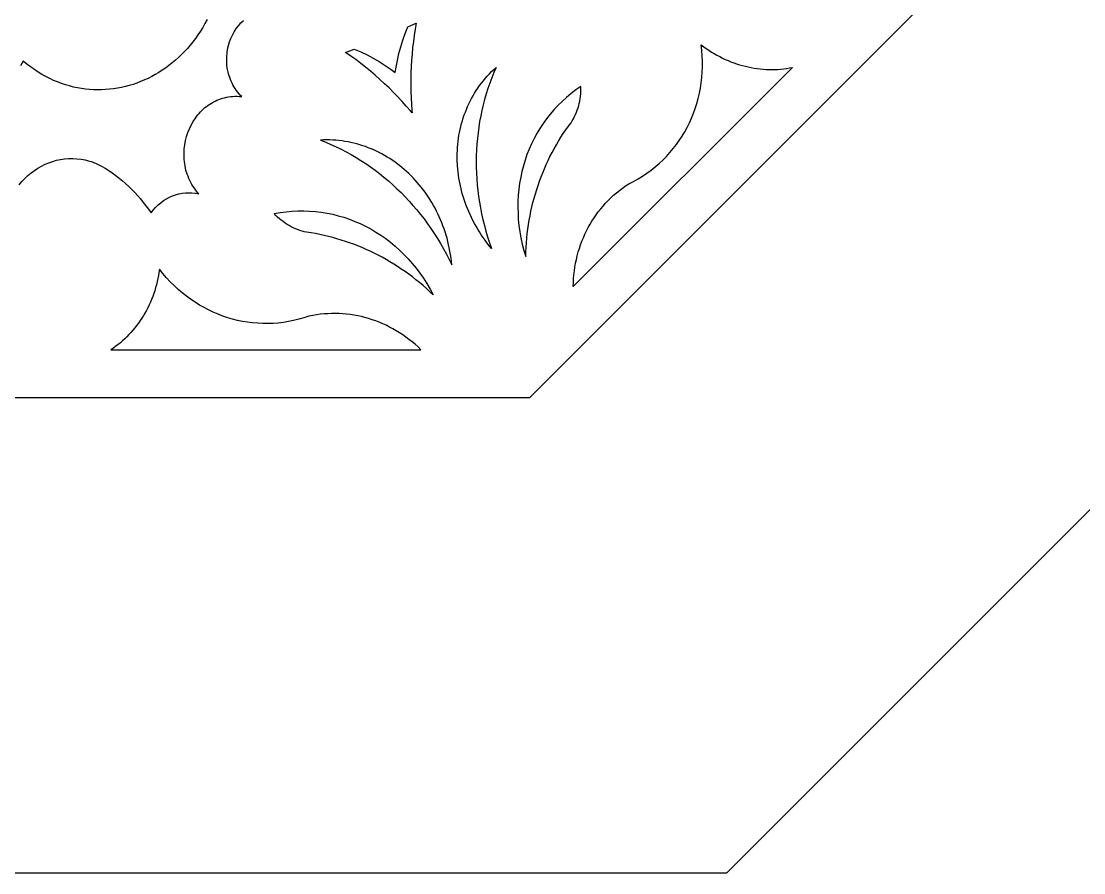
# Model space of a CAD drawing. Extents: x -3069 to -2029, y 258 to 1298.
# Drawn here: x -2408 to -2296.3, y 257.8 to 347.3 of the extents above; entities that cross this region are included whole.
import ezdxf

# ---------------------------------------------------------------- set-up
doc = ezdxf.new("R2010")
doc.units = 0
doc.layers.add('LAYER_1', color=18, linetype='CONTINUOUS')
doc.layers.add('LAYER_2', color=174, linetype='CONTINUOUS')

msp = doc.modelspace()

# ---------------------------------------------------------------- linework, layer by layer
at = {"layer": 'LAYER_1'}
for points in [[(-2333.8, 257.75), (-2029.19, 562.36), (-2029.19, 993.14), (-2333.8, 1297.75), (-2764.58, 1297.75), (-3069.19, 993.14), (-3069.19, 562.36), (-2764.58, 257.75)], [(-2366.9, 337.66), (-2367.07, 337.87), (-2367.51, 338.37), (-2367.95, 338.86), (-2368.4, 339.35), (-2368.86, 339.82), (-2369.33, 340.29), (-2369.81, 340.74), (-2370.29, 341.19), (-2370.78, 341.63), (-2371.28, 342.05), (-2371.79, 342.47), (-2372.31, 342.87), (-2372.83, 343.27), (-2373.36, 343.65), (-2373.9, 344.03), (-2372.99, 344.38), (-2372.31, 344.08), (-2371.64, 343.77), (-2370.99, 343.43), (-2370.35, 343.06), (-2369.72, 342.67), (-2369.11, 342.25), (-2368.67, 341.93), (-2368.59, 342.47), (-2368.45, 343.19), (-2368.28, 343.91), (-2368.09, 344.63), (-2367.87, 345.33), (-2367.62, 346.02), (-2367.35, 346.71), (-2366.46, 347.11), (-2366.57, 346.46), (-2366.68, 345.82), (-2366.77, 345.17), (-2366.85, 344.52), (-2366.91, 343.86), (-2366.96, 343.21), (-2367, 342.55), (-2367.03, 341.89), (-2367.04, 341.23), (-2367.05, 340.57), (-2367.04, 339.91), (-2367.01, 339.25), (-2366.98, 338.59), (-2366.93, 337.93)], [(-2326.9, 342.45), (-2349.95, 319.4), (-2349.94, 319.82), (-2349.92, 320.23), (-2349.88, 320.65), (-2349.84, 321.05), (-2349.78, 321.46), (-2349.71, 321.86), (-2349.62, 322.25), (-2349.53, 322.65), (-2349.43, 323.04), (-2349.31, 323.42), (-2349.18, 323.8), (-2349.04, 324.17), (-2348.89, 324.54), (-2348.73, 324.9), (-2348.56, 325.26), (-2348.38, 325.61), (-2348.19, 325.95), (-2347.99, 326.29), (-2347.77, 326.62), (-2347.55, 326.95), (-2347.32, 327.26), (-2347.07, 327.57), (-2346.82, 327.87), (-2346.56, 328.17), (-2346.28, 328.46), (-2346, 328.73), (-2345.71, 329), (-2345.41, 329.26), (-2345.1, 329.52), (-2344.78, 329.76), (-2344.45, 329.99), (-2344.12, 330.22), (-2343.62, 330.47), (-2343.13, 330.74), (-2342.66, 331.03), (-2342.2, 331.33), (-2341.76, 331.65), (-2341.33, 331.99), (-2340.92, 332.34), (-2340.52, 332.71), (-2340.15, 333.1), (-2339.78, 333.49), (-2339.44, 333.91), (-2339.11, 334.33), (-2338.8, 334.77), (-2338.5, 335.22), (-2338.23, 335.68), (-2337.97, 336.15), (-2337.73, 336.63), (-2337.51, 337.12), (-2337.31, 337.63), (-2337.12, 338.14), (-2336.96, 338.66), (-2336.81, 339.19), (-2336.69, 339.73), (-2336.58, 340.27), (-2336.5, 340.82), (-2336.43, 341.38), (-2336.39, 341.94), (-2336.37, 342.51), (-2336.37, 343.08), (-2336.39, 343.66), (-2336.43, 344.24), (-2336.5, 344.82), (-2336.23, 344.62), (-2335.96, 344.43), (-2335.68, 344.25), (-2335.41, 344.07), (-2335.12, 343.9), (-2334.84, 343.74), (-2334.55, 343.59), (-2334.26, 343.44), (-2333.97, 343.3), (-2333.67, 343.17), (-2333.37, 343.05), (-2333.07, 342.94), (-2332.77, 342.83), (-2332.47, 342.74), (-2332.16, 342.65), (-2331.85, 342.57), (-2331.55, 342.5), (-2331.24, 342.44), (-2330.93, 342.38), (-2330.62, 342.33), (-2330.3, 342.3), (-2329.99, 342.27), (-2329.68, 342.25), (-2329.37, 342.23), (-2329.06, 342.23), (-2328.75, 342.24), (-2328.43, 342.25), (-2328.13, 342.27), (-2327.82, 342.31), (-2327.51, 342.35), (-2327.2, 342.4)], [(-2358.56, 323.42), (-2358.78, 323.7), (-2359.01, 323.98), (-2359.22, 324.27), (-2359.43, 324.56), (-2359.63, 324.85), (-2359.82, 325.15), (-2360, 325.45), (-2360.18, 325.75), (-2360.35, 326.05), (-2360.51, 326.36), (-2360.67, 326.67), (-2360.81, 326.98), (-2360.95, 327.29), (-2361.08, 327.6), (-2361.21, 327.92), (-2361.32, 328.24), (-2361.43, 328.56), (-2361.53, 328.88), (-2361.62, 329.2), (-2361.71, 329.52), (-2361.86, 330.17), (-2361.98, 330.81), (-2362.07, 331.46), (-2362.13, 332.11), (-2362.15, 332.76), (-2362.16, 333.08), (-2362.15, 333.4), (-2362.14, 333.72), (-2362.12, 334.04), (-2362.09, 334.36), (-2362.06, 334.68), (-2362.02, 335), (-2361.97, 335.31), (-2361.91, 335.62), (-2361.85, 335.93), (-2361.78, 336.24), (-2361.7, 336.55), (-2361.61, 336.85), (-2361.52, 337.16), (-2361.41, 337.45), (-2361.3, 337.75), (-2361.19, 338.04), (-2361.06, 338.34), (-2360.93, 338.62), (-2360.79, 338.91), (-2360.65, 339.19), (-2360.49, 339.47), (-2360.33, 339.74), (-2360.16, 340.01), (-2359.99, 340.27), (-2359.8, 340.54), (-2359.61, 340.79), (-2359.41, 341.05), (-2359.21, 341.3), (-2358.99, 341.54), (-2358.77, 341.78), (-2358.54, 342.01), (-2358.31, 342.24), (-2358.07, 342.46), (-2358.3, 341.92), (-2358.53, 341.36), (-2358.74, 340.8), (-2358.93, 340.24), (-2359.11, 339.67), (-2359.28, 339.09), (-2359.43, 338.52), (-2359.57, 337.93), (-2359.69, 337.35), (-2359.8, 336.76), (-2359.89, 336.17), (-2359.97, 335.57), (-2360.04, 334.97), (-2360.09, 334.37), (-2360.13, 333.77), (-2360.15, 333.16), (-2360.16, 332.55), (-2360.15, 331.95), (-2360.13, 331.34), (-2360.1, 330.73), (-2360.05, 330.11), (-2359.98, 329.5), (-2359.91, 328.89), (-2359.81, 328.28), (-2359.71, 327.67), (-2359.59, 327.06), (-2359.45, 326.45), (-2359.3, 325.84), (-2359.14, 325.23), (-2358.96, 324.62), (-2358.76, 324.02)], [(-2354.95, 322.56), (-2354.93, 323.04), (-2354.91, 323.53), (-2354.88, 324.01), (-2354.84, 324.49), (-2354.79, 324.97), (-2354.73, 325.44), (-2354.66, 325.92), (-2354.58, 326.39), (-2354.5, 326.86), (-2354.4, 327.32), (-2354.3, 327.79), (-2354.19, 328.24), (-2354.07, 328.7), (-2353.94, 329.15), (-2353.8, 329.6), (-2353.65, 330.05), (-2353.5, 330.49), (-2353.34, 330.93), (-2353.16, 331.37), (-2352.98, 331.8), (-2352.8, 332.23), (-2352.6, 332.65), (-2352.4, 333.07), (-2352.18, 333.49), (-2351.96, 333.9), (-2351.73, 334.3), (-2351.49, 334.7), (-2351.25, 335.1), (-2351, 335.49), (-2350.73, 335.88), (-2350.47, 336.26), (-2350.19, 336.63), (-2350.06, 336.84), (-2349.93, 337.06), (-2349.82, 337.28), (-2349.71, 337.5), (-2349.62, 337.73), (-2349.53, 337.96), (-2349.45, 338.19), (-2349.38, 338.43), (-2349.32, 338.67), (-2349.27, 338.92), (-2349.23, 339.17), (-2349.19, 339.42), (-2349.17, 339.67), (-2349.16, 339.92), (-2349.15, 340.18), (-2349.16, 340.44), (-2349.68, 340.08), (-2350.18, 339.7), (-2350.67, 339.3), (-2351.13, 338.88), (-2351.57, 338.44), (-2351.99, 337.99), (-2352.39, 337.52), (-2352.77, 337.04), (-2353.13, 336.54), (-2353.47, 336.03), (-2353.78, 335.51), (-2354.07, 334.97), (-2354.34, 334.42), (-2354.59, 333.86), (-2354.82, 333.28), (-2355.02, 332.7), (-2355.2, 332.11), (-2355.35, 331.51), (-2355.48, 330.9), (-2355.59, 330.28), (-2355.67, 329.66), (-2355.73, 329.03), (-2355.77, 328.4), (-2355.78, 327.76), (-2355.76, 327.11), (-2355.73, 326.47), (-2355.66, 325.82), (-2355.57, 325.17), (-2355.45, 324.52), (-2355.31, 323.86), (-2355.14, 323.21)], [(-2362.73, 321.69), (-2362.77, 322.05), (-2362.81, 322.4), (-2362.86, 322.76), (-2362.92, 323.11), (-2362.99, 323.46), (-2363.06, 323.8), (-2363.14, 324.15), (-2363.23, 324.48), (-2363.33, 324.82), (-2363.43, 325.15), (-2363.54, 325.48), (-2363.66, 325.8), (-2363.78, 326.12), (-2363.91, 326.43), (-2364.04, 326.75), (-2364.19, 327.05), (-2364.33, 327.35), (-2364.49, 327.65), (-2364.65, 327.94), (-2364.82, 328.23), (-2365.17, 328.79), (-2365.54, 329.34), (-2365.94, 329.86), (-2366.36, 330.36), (-2366.79, 330.84), (-2367.02, 331.07), (-2367.25, 331.29), (-2367.49, 331.51), (-2367.73, 331.72), (-2367.97, 331.93), (-2368.22, 332.13), (-2368.47, 332.32), (-2368.73, 332.51), (-2368.99, 332.69), (-2369.26, 332.86), (-2369.53, 333.03), (-2369.8, 333.19), (-2370.07, 333.35), (-2370.35, 333.49), (-2370.64, 333.63), (-2370.93, 333.77), (-2371.22, 333.89), (-2371.51, 334.01), (-2371.81, 334.12), (-2372.1, 334.22), (-2372.41, 334.32), (-2372.71, 334.4), (-2373.02, 334.48), (-2373.33, 334.55), (-2373.64, 334.62), (-2373.96, 334.67), (-2374.27, 334.72), (-2374.59, 334.76), (-2374.91, 334.79), (-2375.24, 334.81), (-2375.56, 334.82), (-2375.89, 334.83), (-2376.22, 334.82), (-2376.55, 334.81), (-2375.99, 334.59), (-2375.44, 334.36), (-2374.9, 334.11), (-2374.36, 333.85), (-2373.83, 333.57), (-2373.31, 333.28), (-2372.79, 332.98), (-2372.28, 332.67), (-2371.78, 332.34), (-2371.29, 332), (-2370.8, 331.65), (-2370.32, 331.28), (-2369.86, 330.9), (-2369.39, 330.52), (-2368.94, 330.12), (-2368.5, 329.7), (-2368.06, 329.28), (-2367.64, 328.85), (-2367.22, 328.4), (-2366.81, 327.94), (-2366.41, 327.48), (-2366.03, 327), (-2365.65, 326.51), (-2365.28, 326.01), (-2364.92, 325.51), (-2364.58, 324.99), (-2364.24, 324.46), (-2363.92, 323.92), (-2363.6, 323.38), (-2363.3, 322.82), (-2363.01, 322.26)], [(-2364.68, 318.53), (-2365.03, 318.86), (-2365.39, 319.19), (-2365.75, 319.51), (-2366.12, 319.82), (-2366.5, 320.12), (-2366.87, 320.41), (-2367.26, 320.7), (-2367.64, 320.98), (-2368.04, 321.25), (-2368.43, 321.51), (-2368.83, 321.77), (-2369.24, 322.01), (-2369.64, 322.25), (-2370.06, 322.48), (-2370.47, 322.7), (-2370.89, 322.91), (-2371.31, 323.12), (-2371.74, 323.31), (-2372.17, 323.5), (-2372.6, 323.68), (-2373.04, 323.85), (-2373.47, 324.01), (-2373.92, 324.16), (-2374.36, 324.3), (-2374.81, 324.43), (-2375.25, 324.56), (-2375.71, 324.67), (-2376.16, 324.78), (-2376.62, 324.88), (-2377.07, 324.97), (-2377.53, 325.05), (-2378, 325.12), (-2378.24, 325.17), (-2378.48, 325.23), (-2378.71, 325.31), (-2378.94, 325.39), (-2379.17, 325.48), (-2379.4, 325.59), (-2379.62, 325.7), (-2379.84, 325.82), (-2380.05, 325.94), (-2380.26, 326.08), (-2380.47, 326.23), (-2380.67, 326.38), (-2380.86, 326.54), (-2381.05, 326.71), (-2381.23, 326.89), (-2381.41, 327.08), (-2380.79, 327.19), (-2380.16, 327.28), (-2379.54, 327.34), (-2378.92, 327.37), (-2378.3, 327.37), (-2377.68, 327.35), (-2377.07, 327.31), (-2376.46, 327.23), (-2375.85, 327.13), (-2375.25, 327.01), (-2374.66, 326.86), (-2374.07, 326.69), (-2373.49, 326.49), (-2372.92, 326.26), (-2372.35, 326.02), (-2371.8, 325.75), (-2371.25, 325.46), (-2370.72, 325.14), (-2370.2, 324.8), (-2369.68, 324.45), (-2369.18, 324.06), (-2368.7, 323.66), (-2368.22, 323.24), (-2367.77, 322.79), (-2367.32, 322.33), (-2366.89, 321.84), (-2366.48, 321.34), (-2366.08, 320.81), (-2365.7, 320.27), (-2365.34, 319.71), (-2365, 319.13)], [(-2398.58, 312.76), (-2365.98, 312.76), (-2366.28, 313.05), (-2366.59, 313.33), (-2366.91, 313.59), (-2367.23, 313.85), (-2367.55, 314.09), (-2367.89, 314.33), (-2368.23, 314.55), (-2368.57, 314.76), (-2368.92, 314.96), (-2369.27, 315.15), (-2369.63, 315.33), (-2369.99, 315.49), (-2370.36, 315.65), (-2370.73, 315.79), (-2371.1, 315.92), (-2371.48, 316.04), (-2371.86, 316.15), (-2372.24, 316.24), (-2372.62, 316.33), (-2373.01, 316.4), (-2373.4, 316.46), (-2373.79, 316.5), (-2374.18, 316.54), (-2374.58, 316.56), (-2374.97, 316.57), (-2375.37, 316.57), (-2375.77, 316.55), (-2376.16, 316.53), (-2376.56, 316.49), (-2376.96, 316.43), (-2377.35, 316.36), (-2377.75, 316.28), (-2378.28, 316.11), (-2378.82, 315.96), (-2379.36, 315.83), (-2379.9, 315.72), (-2380.44, 315.63), (-2380.98, 315.57), (-2381.52, 315.53), (-2382.06, 315.51), (-2382.6, 315.51), (-2383.13, 315.54), (-2383.67, 315.58), (-2384.2, 315.65), (-2384.73, 315.74), (-2385.25, 315.85), (-2385.78, 315.98), (-2386.29, 316.13), (-2386.8, 316.3), (-2387.31, 316.5), (-2387.81, 316.71), (-2388.3, 316.94), (-2388.78, 317.19), (-2389.26, 317.46), (-2389.73, 317.76), (-2390.19, 318.07), (-2390.64, 318.4), (-2391.07, 318.74), (-2391.5, 319.11), (-2391.92, 319.5), (-2392.33, 319.9), (-2392.72, 320.33), (-2393.1, 320.77), (-2393.47, 321.23), (-2393.52, 320.9), (-2393.57, 320.57), (-2393.63, 320.24), (-2393.71, 319.92), (-2393.78, 319.6), (-2393.87, 319.29), (-2393.97, 318.97), (-2394.07, 318.67), (-2394.18, 318.36), (-2394.3, 318.06), (-2394.42, 317.76), (-2394.56, 317.47), (-2394.7, 317.18), (-2394.84, 316.9), (-2395, 316.62), (-2395.16, 316.35), (-2395.32, 316.08), (-2395.5, 315.82), (-2395.68, 315.56), (-2395.87, 315.31), (-2396.06, 315.06), (-2396.26, 314.82), (-2396.47, 314.58), (-2396.68, 314.35), (-2396.9, 314.13), (-2397.12, 313.92), (-2397.35, 313.71), (-2397.58, 313.5), (-2397.83, 313.31), (-2398.07, 313.12), (-2398.32, 312.94)]]:
    msp.add_lwpolyline(points, close=True, dxfattribs=at)
for points in [[(-2408.23, 330.1), (-2407.94, 330.44), (-2407.64, 330.77), (-2407.31, 331.07), (-2406.98, 331.36), (-2406.63, 331.62), (-2406.26, 331.86), (-2405.89, 332.07), (-2405.5, 332.26), (-2405.11, 332.43), (-2404.7, 332.57), (-2404.29, 332.69), (-2403.87, 332.77), (-2403.45, 332.84), (-2403.02, 332.87), (-2402.59, 332.88), (-2402.15, 332.85), (-2401.72, 332.8), (-2401.5, 332.76), (-2401.28, 332.72), (-2401.06, 332.66), (-2400.84, 332.6), (-2400.63, 332.54), (-2400.41, 332.46), (-2400.19, 332.37), (-2399.98, 332.28), (-2399.76, 332.18), (-2399.55, 332.07), (-2399.17, 331.84), (-2398.79, 331.6), (-2398.43, 331.35), (-2398.07, 331.09), (-2397.71, 330.82), (-2397.37, 330.53), (-2397.03, 330.24), (-2396.7, 329.94), (-2396.38, 329.62), (-2396.06, 329.3), (-2395.76, 328.96), (-2395.46, 328.62), (-2395.17, 328.26), (-2394.89, 327.9), (-2394.62, 327.53), (-2394.36, 327.15), (-2394.13, 327.45), (-2393.88, 327.73), (-2393.62, 327.99), (-2393.34, 328.22), (-2393.05, 328.44), (-2392.74, 328.63), (-2392.43, 328.79), (-2392.11, 328.94), (-2391.78, 329.05), (-2391.44, 329.15), (-2391.1, 329.21), (-2390.75, 329.26), (-2390.4, 329.27), (-2390.05, 329.26), (-2389.69, 329.22), (-2389.34, 329.15), (-2389.5, 329.34), (-2389.65, 329.54), (-2389.8, 329.74), (-2389.93, 329.94), (-2390.05, 330.15), (-2390.17, 330.36), (-2390.28, 330.57), (-2390.37, 330.78), (-2390.46, 331), (-2390.54, 331.21), (-2390.61, 331.43), (-2390.68, 331.65), (-2390.73, 331.87), (-2390.78, 332.1), (-2390.82, 332.32), (-2390.85, 332.54), (-2390.87, 332.77), (-2390.88, 332.99), (-2390.89, 333.21), (-2390.89, 333.44), (-2390.87, 333.88), (-2390.81, 334.32), (-2390.73, 334.76), (-2390.62, 335.18), (-2390.49, 335.6), (-2390.32, 336), (-2390.14, 336.39), (-2389.92, 336.77), (-2389.69, 337.12), (-2389.56, 337.3), (-2389.43, 337.46), (-2389.29, 337.62), (-2389.15, 337.78), (-2389, 337.93), (-2388.84, 338.08), (-2388.69, 338.22), (-2388.52, 338.35), (-2388.35, 338.47), (-2388.18, 338.59), (-2388, 338.71), (-2387.82, 338.81), (-2387.63, 338.91), (-2387.44, 339), (-2387.24, 339.08), (-2387.04, 339.15), (-2386.84, 339.22), (-2386.63, 339.27), (-2386.41, 339.32), (-2386.2, 339.36), (-2385.98, 339.39), (-2385.75, 339.41), (-2385.53, 339.42), (-2385.29, 339.42), (-2385.06, 339.41), (-2384.82, 339.39), (-2384.98, 339.55), (-2385.13, 339.72), (-2385.27, 339.9), (-2385.4, 340.07), (-2385.52, 340.25), (-2385.64, 340.43), (-2385.74, 340.62), (-2385.84, 340.81), (-2385.93, 341), (-2386.01, 341.19), (-2386.08, 341.38), (-2386.15, 341.58), (-2386.21, 341.77), (-2386.26, 341.97), (-2386.34, 342.37), (-2386.38, 342.77), (-2386.4, 343.18), (-2386.4, 343.58), (-2386.36, 343.98), (-2386.3, 344.37), (-2386.21, 344.76), (-2386.09, 345.14), (-2385.96, 345.5), (-2385.79, 345.86), (-2385.61, 346.2), (-2385.4, 346.53), (-2385.17, 346.84), (-2384.92, 347.13), (-2384.65, 347.4)], [(-2388.47, 347.49), (-2388.69, 347.07), (-2388.92, 346.66), (-2389.16, 346.27), (-2389.42, 345.88), (-2389.68, 345.51), (-2389.96, 345.14), (-2390.24, 344.79), (-2390.53, 344.45), (-2390.84, 344.12), (-2391.15, 343.8), (-2391.47, 343.5), (-2391.8, 343.2), (-2392.13, 342.92), (-2392.48, 342.65), (-2392.83, 342.39), (-2393.18, 342.15), (-2393.55, 341.92), (-2393.92, 341.7), (-2394.29, 341.5), (-2394.67, 341.3), (-2395.06, 341.13), (-2395.45, 340.96), (-2395.85, 340.81), (-2396.24, 340.67), (-2396.65, 340.55), (-2397.05, 340.44), (-2397.46, 340.35), (-2397.88, 340.27), (-2398.29, 340.2), (-2398.71, 340.15), (-2399.13, 340.12), (-2399.55, 340.09), (-2399.97, 340.09), (-2400.4, 340.1), (-2400.82, 340.13), (-2401.24, 340.17), (-2401.67, 340.23), (-2402.09, 340.3), (-2402.51, 340.39), (-2402.93, 340.5), (-2403.35, 340.62), (-2403.77, 340.76), (-2404.19, 340.92), (-2404.6, 341.09), (-2405.01, 341.29), (-2405.42, 341.5), (-2405.83, 341.72), (-2406.23, 341.97), (-2406.63, 342.23), (-2407.02, 342.51), (-2407.41, 342.81), (-2407.79, 343.12), (-2408.1, 342.63)]]:
    msp.add_lwpolyline(points, dxfattribs=at)
at = {"layer": 'LAYER_2'}
msp.add_lwpolyline([(-2354.51, 307.75), (-2079.19, 583.07), (-2079.19, 972.43), (-2354.51, 1247.75), (-2743.87, 1247.75), (-3019.19, 972.43), (-3019.19, 583.07), (-2743.87, 307.75)], close=True, dxfattribs=at)

doc.saveas('drawing.dxf')
